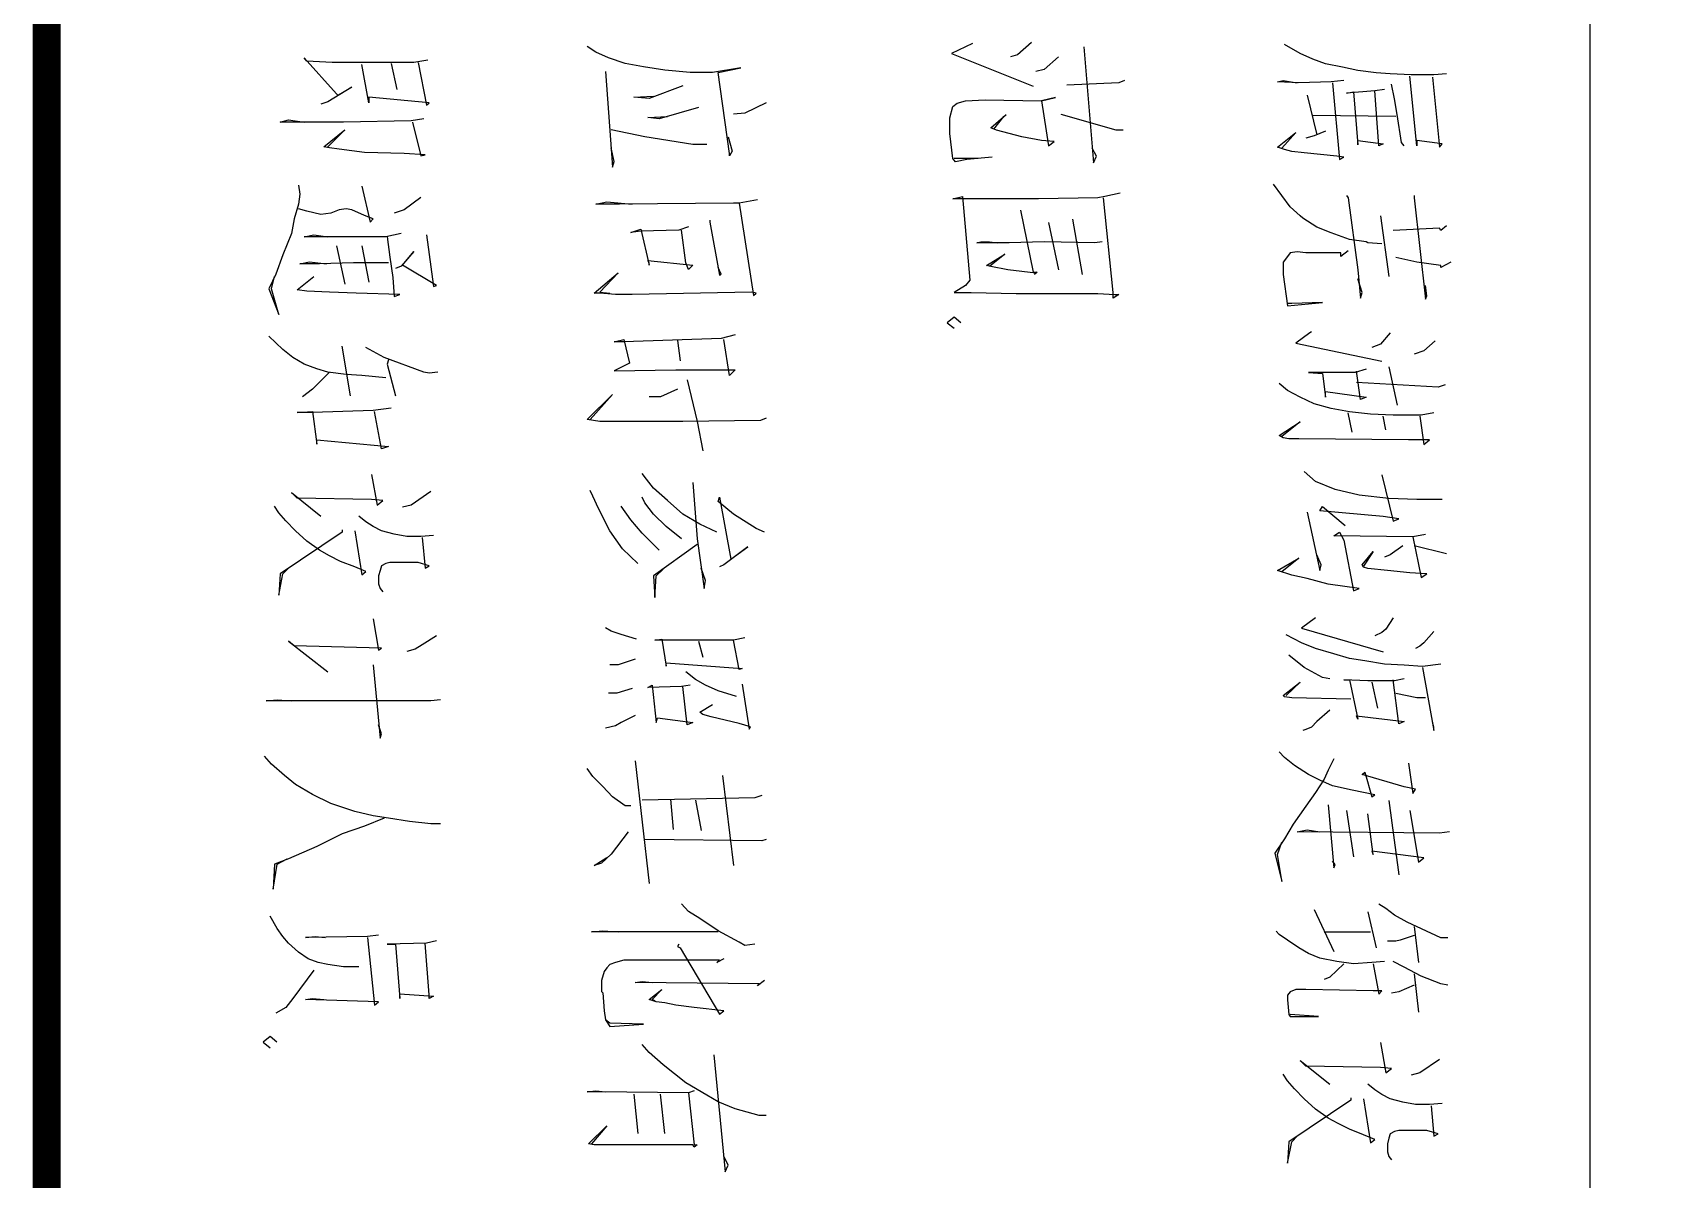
# Model space of a CAD drawing. Extents: x 2506385 to 2810062, y -487803 to -193521.
# Drawn here: x 2746637 to 2749566, y -445943 to -443891 of the extents above; entities that cross this region are included whole.
import ezdxf

# ---------------------------------------------------------------- set-up
doc = ezdxf.new("R2010")
doc.units = 0
doc.header["$LTSCALE"] = 1000
doc.header["$MEASUREMENT"] = 0
doc.layers.add('PUB_TITLE', color=4, linetype='Continuous')

# ---------------------------------------------------------------- blocks, each defined once
blk = doc.blocks.new('EWW')
at = {"layer": 'PUB_TITLE'}
for p, q in [((-165269.8, 286116.5), (-158269.8, 286116.5)), ((-163343.6, 285860), (-163341.6, 285837.4)), ((-163071.4, 285860), (-163063.4, 285850)), ((-163006.9, 285867.6), (-162996.9, 285850)), ((-162787.2, 285857.5), (-162783.2, 285844.9)), ((-162484.9, 285860), (-162499, 285802.1)), ((-161987, 285865.1), (-161985, 285847.4)), ((-161797.5, 285862.6), (-161797.5, 285850)), ((-161712.8, 285862.6), (-161714.9, 285850)), ((-163341.6, 285837.4), (-163341.6, 285797)), ((-163337.5, 285834.8), (-163212.6, 285847.4)), ((-163218.6, 285852.5), (-163224.6, 285807.1)), ((-163212.6, 285847.4), (-163218.6, 285852.5)), ((-163063.4, 285850), (-163067.4, 285847.4)), ((-163067.4, 285847.4), (-163063.4, 285764.3)), ((-163000.9, 285850), (-163006.9, 285807.1)), ((-162996.9, 285850), (-163000.9, 285850)), ((-162865.8, 285839.9), (-162847.7, 285819.7)), ((-162783.2, 285844.9), (-162791.3, 285698.8)), ((-162736.8, 285837.4), (-162732.8, 285814.7)), ((-162688.5, 285829.8), (-162688.5, 285792)), ((-162680.4, 285819.7), (-162688.5, 285829.8)), ((-162581.6, 285852.5), (-162581.6, 285807.1)), ((-162345.8, 285837.4), (-162325.6, 285819.7)), ((-162287.3, 285850), (-162283.3, 285817.2)), ((-162281.3, 285817.2), (-162168.4, 285837.4)), ((-162174.4, 285837.4), (-162184.5, 285834.8)), ((-162168.4, 285837.4), (-162174.4, 285837.4)), ((-161985, 285847.4), (-161987, 285592.9)), ((-161797.5, 285850), (-161825.7, 285789.5)), ((-161714.9, 285850), (-161729, 285814.7)), ((-161579.8, 285847.4), (-161555.6, 285812.2)), ((-161501.2, 285852.5), (-161499.2, 285829.8)), ((-161499.2, 285829.8), (-161499.2, 285804.6)), ((-161497.1, 285832.3), (-161442.7, 285837.4)), ((-161446.8, 285844.9), (-161452.8, 285824.8)), ((-161442.7, 285837.4), (-161446.8, 285844.9)), ((-163341.6, 285797), (-163343.6, 285759.2)), ((-163214.6, 285807.1), (-163339.5, 285794.5)), ((-163224.6, 285807.1), (-163214.6, 285807.1)), ((-163125.9, 285802.1), (-163121.8, 285802.1)), ((-163121.8, 285802.1), (-162940.4, 285822.2)), ((-163006.9, 285807.1), (-163015, 285769.3)), ((-162946.5, 285824.8), (-162964.6, 285822.2)), ((-162940.4, 285822.2), (-162946.5, 285824.8)), ((-162847.7, 285819.7), (-162841.7, 285802.1)), ((-162732.8, 285814.7), (-162732.8, 285764.3)), ((-162730.8, 285812.2), (-162680.4, 285819.7)), ((-162581.6, 285807.1), (-162583.6, 285756.7)), ((-162519.1, 285822.2), (-162515.1, 285799.6)), ((-162515.1, 285799.6), (-162517.1, 285658.5)), ((-162515.1, 285799.6), (-162442.5, 285814.7)), ((-162448.6, 285824.8), (-162450.6, 285794.5)), ((-162442.5, 285814.7), (-162448.6, 285824.8)), ((-162325.6, 285819.7), (-162319.6, 285812.2)), ((-162319.6, 285812.2), (-162315.5, 285804.6)), ((-162283.3, 285817.2), (-162285.3, 285784.4)), ((-162226.9, 285807.1), (-162234.9, 285769.3)), ((-162226.9, 285822.2), (-162226.9, 285807.1)), ((-162109.9, 285792), (-162055.5, 285799.6)), ((-162063.6, 285804.6), (-162067.6, 285784.4)), ((-162055.5, 285799.6), (-162063.6, 285804.6)), ((-162025.3, 285794.5), (-161932.6, 285809.6)), ((-161940.6, 285819.7), (-161952.7, 285726.5)), ((-161932.6, 285809.6), (-161940.6, 285819.7)), ((-161817.7, 285802.1), (-161753.1, 285809.6)), ((-161801.5, 285802.1), (-161793.5, 285776.9)), ((-161729, 285814.7), (-161745.1, 285784.4)), ((-161733, 285802.1), (-161664.5, 285809.6)), ((-161712.8, 285802.1), (-161700.7, 285774.4)), ((-161555.6, 285812.2), (-161551.6, 285797)), ((-161499.2, 285804.6), (-161503.2, 285781.9)), ((-161452.8, 285824.8), (-161452.8, 285807.1)), ((-161452.8, 285807.1), (-161452.8, 285792)), ((-163271, 285771.8), (-163299.2, 285766.8)), ((-163220.6, 285779.4), (-163271, 285771.8)), ((-163267, 285769.3), (-163269, 285620.7)), ((-163214.6, 285784.4), (-163220.6, 285779.4)), ((-162819.5, 285756.7), (-162750.9, 285771.8)), ((-162688.5, 285792), (-162690.5, 285595.5)), ((-162547.4, 285774.4), (-162551.4, 285746.6)), ((-162543.3, 285764.3), (-162547.4, 285774.4)), ((-162499, 285781.9), (-162482.9, 285759.2)), ((-162450.6, 285794.5), (-162454.6, 285754.2)), ((-162285.3, 285784.4), (-162287.3, 285749.2)), ((-162261.1, 285784.4), (-162257.1, 285766.8)), ((-162180.5, 285774.4), (-162259.1, 285764.3)), ((-162194.6, 285698.8), (-162184.5, 285784.4)), ((-162184.5, 285784.4), (-162180.5, 285774.4)), ((-162067.6, 285784.4), (-162089.8, 285708.9)), ((-162043.4, 285756.7), (-161910.4, 285774.4)), ((-161825.7, 285789.5), (-161837.8, 285766.8)), ((-161793.5, 285776.9), (-161791.4, 285769.3)), ((-161791.4, 285769.3), (-161791.4, 285754.2)), ((-161745.1, 285784.4), (-161755.2, 285764.3)), ((-161700.7, 285774.4), (-161698.7, 285761.8)), ((-161503.2, 285781.9), (-161509.2, 285759.2)), ((-161452.8, 285792), (-161452.8, 285774.4)), ((-161452.8, 285774.4), (-161450.8, 285766.8)), ((-163343.6, 285759.2), (-163345.6, 285734.1)), ((-163299.2, 285766.8), (-163325.4, 285761.8)), ((-163315.4, 285749.2), (-163313.3, 285731.5)), ((-163214.6, 285739.1), (-163313.3, 285731.5)), ((-163224.6, 285701.3), (-163218.6, 285746.6)), ((-163218.6, 285746.6), (-163214.6, 285739.1)), ((-163089.6, 285741.6), (-162980.7, 285756.7)), ((-163039.2, 285744.1), (-163041.2, 285718.9)), ((-162880, 285759.2), (-162859.8, 285741.6)), ((-162861.8, 285590.4), (-162829.6, 285744.1)), ((-162859.8, 285741.6), (-162853.7, 285726.5)), ((-162732.8, 285764.3), (-162734.8, 285724)), ((-162706.6, 285751.7), (-162730.8, 285746.6)), ((-162626, 285744.1), (-162543.3, 285764.3)), ((-162583.6, 285756.7), (-162589.7, 285703.8)), ((-162551.4, 285746.6), (-162561.5, 285633.3)), ((-162482.9, 285759.2), (-162478.8, 285749.2)), ((-162454.6, 285754.2), (-162458.7, 285718.9)), ((-162370, 285764.3), (-162349.8, 285751.7)), ((-162351.8, 285600.5), (-162309.5, 285746.6)), ((-162349.8, 285751.7), (-162343.8, 285744.1)), ((-162343.8, 285744.1), (-162337.7, 285731.5)), ((-162287.3, 285749.2), (-162293.4, 285713.9)), ((-162257.1, 285766.8), (-162257.1, 285718.9)), ((-161849.9, 285751.7), (-161858, 285739.1)), ((-161837.8, 285766.8), (-161849.9, 285751.7)), ((-161755.2, 285749.2), (-161753.1, 285726.5)), ((-161751.1, 285729), (-161696.7, 285739.1)), ((-161702.8, 285744.1), (-161702.8, 285729)), ((-161696.7, 285739.1), (-161702.8, 285744.1)), ((-161610, 285741.6), (-161555.6, 285751.7)), ((-161565.7, 285741.6), (-161567.7, 285608.1)), ((-161563.7, 285761.8), (-161565.7, 285741.6)), ((-161555.6, 285751.7), (-161563.7, 285761.8)), ((-161517.3, 285744.1), (-161525.4, 285731.5)), ((-161509.2, 285759.2), (-161517.3, 285744.1)), ((-161450.8, 285766.8), (-161446.8, 285759.2)), ((-161446.8, 285759.2), (-161438.7, 285756.7)), ((-161438.7, 285756.7), (-161428.6, 285754.2)), ((-161428.6, 285754.2), (-161414.5, 285754.2)), ((-161414.5, 285754.2), (-161406.4, 285756.7)), ((-161406.4, 285756.7), (-161400.4, 285761.8)), ((-163345.6, 285734.1), (-163349.6, 285701.3)), ((-163313.3, 285731.5), (-163309.3, 285681.1)), ((-163043.2, 285716.4), (-163047.3, 285686.2)), ((-163041.2, 285718.9), (-163043.2, 285716.4)), ((-162952.5, 285708.9), (-162976.7, 285701.3)), ((-162942.4, 285706.3), (-162952.5, 285708.9)), ((-162815.4, 285716.4), (-162809.4, 285696.3)), ((-162775.1, 285643.3), (-162765.1, 285716.4)), ((-162765.1, 285716.4), (-162761, 285706.3)), ((-162734.8, 285724), (-162738.9, 285686.2)), ((-162488.9, 285729), (-162462.7, 285711.4)), ((-162464.7, 285708.9), (-162488.9, 285729)), ((-162460.7, 285711.4), (-162464.7, 285708.9)), ((-162458.7, 285718.9), (-162460.7, 285711.4)), ((-162293.4, 285713.9), (-162297.4, 285686.2)), ((-162257.1, 285718.9), (-162259.1, 285676.1)), ((-162255.1, 285726.5), (-162208.7, 285736.6)), ((-162093.8, 285713.9), (-162049.5, 285726.5)), ((-162089.8, 285708.9), (-162093.8, 285713.9)), ((-162053.5, 285731.5), (-162061.6, 285691.2)), ((-162049.5, 285726.5), (-162053.5, 285731.5)), ((-161946.7, 285729), (-162019.2, 285718.9)), ((-161952.7, 285726.5), (-161946.7, 285729)), ((-161843.9, 285718.9), (-161779.4, 285734.1)), ((-161807.6, 285724), (-161807.6, 285640.8)), ((-161753.1, 285726.5), (-161751.1, 285693.7)), ((-161702.8, 285729), (-161704.8, 285608.1)), ((-161525.4, 285731.5), (-161535.4, 285718.9)), ((-161509.2, 285711.4), (-161430.6, 285724)), ((-161444.7, 285711.4), (-161454.8, 285686.2)), ((-161436.7, 285731.5), (-161444.7, 285711.4)), ((-161430.6, 285724), (-161436.7, 285731.5)), ((-163349.6, 285701.3), (-163355.7, 285673.6)), ((-163311.3, 285693.7), (-163216.6, 285701.3)), ((-163309.3, 285681.1), (-163311.3, 285693.7)), ((-163216.6, 285701.3), (-163224.6, 285701.3)), ((-163125.9, 285681.1), (-163121.8, 285683.7)), ((-163121.8, 285683.7), (-162992.8, 285701.3)), ((-163047.3, 285686.2), (-163059.4, 285653.4)), ((-163027.1, 285683.7), (-163017, 285671.1)), ((-162992.8, 285701.3), (-162942.4, 285706.3)), ((-162761, 285706.3), (-162811.4, 285698.8)), ((-162809.4, 285696.3), (-162809.4, 285613.1)), ((-162738.9, 285686.2), (-162744.9, 285653.4)), ((-162702.6, 285691.2), (-162736.8, 285683.7)), ((-162589.7, 285703.8), (-162599.8, 285661)), ((-162509.1, 285676.1), (-162418.3, 285693.7)), ((-162422.4, 285703.8), (-162430.4, 285648.4)), ((-162418.3, 285693.7), (-162422.4, 285703.8)), ((-162297.4, 285686.2), (-162305.5, 285658.5)), ((-162259.1, 285686.2), (-162188.6, 285701.3)), ((-162259.1, 285676.1), (-162259.1, 285686.2)), ((-162224.8, 285688.7), (-162226.9, 285582.9)), ((-162188.6, 285701.3), (-162194.6, 285698.8)), ((-162061.6, 285691.2), (-162069.6, 285655.9)), ((-162025.3, 285681.1), (-161942.6, 285693.7)), ((-161751.1, 285693.7), (-161755.2, 285663.5)), ((-161511.3, 285688.7), (-161507.2, 285688.7)), ((-161507.2, 285688.7), (-161432.6, 285577.8)), ((-161454.8, 285686.2), (-161464.9, 285666)), ((-163355.7, 285673.6), (-163361.7, 285643.3)), ((-163331.5, 285676.1), (-163329.5, 285653.4)), ((-163329.5, 285653.4), (-163327.4, 285595.5)), ((-163327.4, 285655.9), (-163190.4, 285668.5)), ((-163196.4, 285663.5), (-163202.5, 285605.5)), ((-163194.4, 285676.1), (-163196.4, 285663.5)), ((-163190.4, 285668.5), (-163194.4, 285676.1)), ((-163059.4, 285653.4), (-163069.4, 285628.2)), ((-163023.1, 285671.1), (-163023.1, 285613.1)), ((-163017, 285671.1), (-163023.1, 285671.1)), ((-162744.9, 285653.4), (-162753, 285623.2)), ((-162599.8, 285661), (-162613.9, 285625.7)), ((-162569.5, 285638.3), (-162535.3, 285678.6)), ((-162523.2, 285668.5), (-162509.1, 285676.1)), ((-162517.1, 285658.5), (-162523.2, 285668.5)), ((-162305.5, 285658.5), (-162315.5, 285625.7)), ((-162261.1, 285650.9), (-162263.1, 285638.3)), ((-162204.7, 285650.9), (-162184.5, 285628.2)), ((-162118, 285658.5), (-162097.8, 285648.4)), ((-162069.6, 285655.9), (-162079.7, 285633.3)), ((-162035.4, 285648.4), (-161922.5, 285658.5)), ((-161928.5, 285661), (-161934.6, 285655.9)), ((-161922.5, 285658.5), (-161928.5, 285661)), ((-161847.9, 285623.2), (-161773.3, 285658.5)), ((-161755.2, 285663.5), (-161761.2, 285633.3)), ((-161751.1, 285676.1), (-161726.9, 285650.9)), ((-161726.9, 285650.9), (-161722.9, 285640.8)), ((-161577.8, 285598), (-161535.4, 285650.9)), ((-161464.9, 285666), (-161475, 285648.4)), ((-163369.8, 285620.7), (-163379.9, 285598)), ((-163361.7, 285643.3), (-163369.8, 285620.7)), ((-163305.3, 285610.6), (-163234.7, 285628.2)), ((-163240.8, 285643.3), (-163232.7, 285623.2)), ((-163232.7, 285623.2), (-163228.7, 285608.1)), ((-163069.4, 285628.2), (-163085.6, 285603)), ((-162934.4, 285638.3), (-162932.4, 285582.9)), ((-162928.3, 285575.3), (-162934.4, 285638.3)), ((-162809.4, 285613.1), (-162807.4, 285638.3)), ((-162807.4, 285638.3), (-162765.1, 285643.3)), ((-162765.1, 285643.3), (-162775.1, 285643.3)), ((-162753, 285623.2), (-162765.1, 285598)), ((-162613.9, 285625.7), (-162632, 285605.5)), ((-162561.5, 285633.3), (-162569.5, 285638.3)), ((-162559.4, 285610.6), (-162454.6, 285633.3)), ((-162464.7, 285635.8), (-162482.9, 285628.2)), ((-162454.6, 285633.3), (-162464.7, 285635.8)), ((-162430.4, 285648.4), (-162440.5, 285610.6)), ((-162370, 285625.7), (-162351.8, 285600.5)), ((-162315.5, 285625.7), (-162325.6, 285600.5)), ((-162263.1, 285638.3), (-162281.3, 285605.5)), ((-162184.5, 285628.2), (-162174.4, 285618.1)), ((-162097.8, 285648.4), (-162081.7, 285640.8)), ((-162079.7, 285633.3), (-162089.8, 285613.1)), ((-162081.7, 285640.8), (-162057.5, 285625.7)), ((-162057.5, 285625.7), (-162033.3, 285608.1)), ((-161991, 285610.6), (-161987, 285633.3)), ((-161761.2, 285633.3), (-161769.3, 285613.1)), ((-161656.4, 285630.7), (-161660.4, 285580.3)), ((-161656.4, 285580.3), (-161656.4, 285630.7)), ((-161491.1, 285625.7), (-161509.2, 285605.5)), ((-161475, 285648.4), (-161491.1, 285625.7)), ((-163379.9, 285598), (-163396, 285570.3)), ((-163331.5, 285567.8), (-163327.4, 285592.9)), ((-163327.4, 285595.5), (-163329.5, 285557.7)), ((-163202.5, 285605.5), (-163204.5, 285582.9)), ((-163089.6, 285598), (-163105.7, 285580.3)), ((-163085.6, 285603), (-163089.6, 285598)), ((-163023.1, 285608.1), (-163025.1, 285592.9)), ((-163025.1, 285592.9), (-163023.1, 285580.3)), ((-163023.1, 285613.1), (-163023.1, 285608.1)), ((-162882, 285618.1), (-162880, 285615.6)), ((-162880, 285615.6), (-162861.8, 285590.4)), ((-162765.1, 285598), (-162777.1, 285575.3)), ((-162720.7, 285598), (-162694.5, 285565.2)), ((-162696.5, 285560.2), (-162720.7, 285598)), ((-162690.5, 285595.5), (-162690.5, 285577.8)), ((-162476.8, 285595.5), (-162452.6, 285565.2)), ((-162454.6, 285557.7), (-162476.8, 285595.5)), ((-162440.5, 285610.6), (-162446.6, 285582.9)), ((-162325.6, 285600.5), (-162339.7, 285572.8)), ((-162281.3, 285605.5), (-162303.4, 285577.8)), ((-162255.1, 285598), (-162230.9, 285572.8)), ((-162230.9, 285567.8), (-162255.1, 285598)), ((-162174.4, 285618.1), (-162170.4, 285608.1)), ((-162170.4, 285608.1), (-162168.4, 285603)), ((-162089.8, 285613.1), (-162105.9, 285587.9)), ((-162033.3, 285608.1), (-162001.1, 285585.4)), ((-161987, 285592.9), (-161991, 285610.6)), ((-161779.4, 285595.5), (-161793.5, 285575.3)), ((-161769.3, 285613.1), (-161779.4, 285595.5)), ((-161704.8, 285608.1), (-161704.8, 285590.4)), ((-161567.7, 285608.1), (-161577.8, 285598)), ((-161509.2, 285605.5), (-161527.4, 285587.9)), ((-161432.6, 285582.9), (-161442.7, 285592.9)), ((-163329.5, 285557.7), (-163331.5, 285567.8)), ((-163238.8, 285590.4), (-163210.5, 285565.2)), ((-163212.6, 285557.7), (-163238.8, 285590.4)), ((-163208.5, 285570.3), (-163212.6, 285557.7)), ((-163204.5, 285582.9), (-163208.5, 285570.3)), ((-163125.9, 285565.2), (-163146, 285550.1)), ((-163105.7, 285580.3), (-163125.9, 285565.2)), ((-163023.1, 285580.3), (-163017, 285575.3)), ((-163017, 285575.3), (-163006.9, 285567.8)), ((-163006.9, 285567.8), (-162984.8, 285567.8)), ((-162984.8, 285567.8), (-162928.3, 285575.3)), ((-162932.4, 285582.9), (-162932.4, 285575.3)), ((-162777.1, 285575.3), (-162789.2, 285560.2)), ((-162692.5, 285567.8), (-162696.5, 285560.2)), ((-162690.5, 285577.8), (-162692.5, 285567.8)), ((-162446.6, 285582.9), (-162454.6, 285557.7)), ((-162228.9, 285570.3), (-162230.9, 285567.8)), ((-162226.9, 285582.9), (-162228.9, 285570.3)), ((-162120, 285570.3), (-162130.1, 285560.2)), ((-162105.9, 285587.9), (-162120, 285570.3)), ((-162001.1, 285585.4), (-161974.9, 285570.3)), ((-161974.9, 285570.3), (-161970.9, 285567.8)), ((-161970.9, 285567.8), (-161948.7, 285552.6)), ((-161946.7, 285557.7), (-161968.8, 285565.2)), ((-161948.7, 285552.6), (-161898.3, 285565.2)), ((-161900.3, 285565.2), (-161946.7, 285557.7)), ((-161898.3, 285565.2), (-161900.3, 285565.2)), ((-161793.5, 285575.3), (-161803.5, 285560.2)), ((-161704.8, 285590.4), (-161700.7, 285580.3)), ((-161700.7, 285580.3), (-161694.7, 285575.3)), ((-161694.7, 285575.3), (-161686.6, 285575.3)), ((-161686.6, 285575.3), (-161660.4, 285577.8)), ((-161660.4, 285577.8), (-161656.4, 285580.3)), ((-161541.5, 285575.3), (-161553.6, 285567.8)), ((-161527.4, 285587.9), (-161541.5, 285575.3)), ((-161394.3, 285575.3), (-161432.6, 285582.9)), ((-161432.6, 285577.8), (-161394.3, 285575.3)), ((-161803.5, 285560.2), (-161809.6, 285555.2)), ((-163331.5, 285283.7), (-163327.4, 285273.7)), ((-163327.4, 285273.7), (-163323.4, 285180.4)), ((-163242.8, 285281.2), (-163242.8, 285268.6)), ((-163129.9, 285276.2), (-163123.9, 285248.5)), ((-162948.5, 285273.7), (-162942.4, 285263.6)), ((-162948.5, 285266.1), (-162948.5, 285273.7)), ((-163242.8, 285268.6), (-163271, 285170.3)), ((-163123.9, 285248.5), (-163121.8, 285235.9)), ((-162952.5, 285263.6), (-163121.8, 285245.9)), ((-163043.2, 285243.4), (-163041.2, 285230.8)), ((-162942.4, 285263.6), (-162952.5, 285263.6)), ((-162950.5, 285235.9), (-162948.5, 285266.1)), ((-163392, 285210.7), (-163184.3, 285228.3)), ((-163196.4, 285233.3), (-163210.5, 285225.8)), ((-163184.3, 285228.3), (-163196.4, 285233.3)), ((-163121.8, 285235.9), (-163119.8, 285130)), ((-163041.2, 285230.8), (-163043.2, 285140.1)), ((-162950.5, 285157.7), (-162950.5, 285235.9)), ((-163083.5, 285190.5), (-162984.8, 285208.1)), ((-163373.8, 285165.3), (-163351.6, 285140.1)), ((-163301.2, 285160.3), (-163295.2, 285135.1)), ((-163295.2, 285135.1), (-163301.2, 285160.3)), ((-163222.6, 285157.7), (-163224.6, 285135.1)), ((-163214.6, 285147.7), (-163222.6, 285157.7)), ((-163077.5, 285147.7), (-162992.8, 285165.3)), ((-162950.5, 285089.7), (-162950.5, 285157.7)), ((-163351.6, 285140.1), (-163347.6, 285125)), ((-163297.2, 285034.3), (-163295.2, 285135.1)), ((-163295.2, 285135.1), (-163214.6, 285147.7)), ((-163224.6, 285135.1), (-163230.7, 285099.8)), ((-163119.8, 285130), (-163119.8, 285051.9)), ((-163043.2, 285140.1), (-163041.2, 285077.1)), ((-162986.8, 285125), (-162992.8, 285074.6)), ((-162988.8, 285127.5), (-162984.8, 285122.5)), ((-162988.8, 285119.9), (-162988.8, 285127.5)), ((-162984.8, 285122.5), (-162986.8, 285125)), ((-163400, 285117.4), (-163377.8, 285092.2)), ((-163379.9, 284973.8), (-163321.4, 285119.9)), ((-163230.7, 285099.8), (-163242.8, 285054.4)), ((-163099.7, 285097.3), (-162988.8, 285119.9)), ((-163377.8, 285092.2), (-163373.8, 285079.6)), ((-163246.8, 285044.4), (-163271, 285072.1)), ((-163267, 285067), (-163244.8, 285049.4)), ((-163041.2, 285077.1), (-163041.2, 285019.2)), ((-163021.1, 285069.6), (-162998.9, 285041.8)), ((-163000.9, 285036.8), (-163021.1, 285069.6)), ((-162992.8, 285074.6), (-162998.9, 285044.4)), ((-162952.5, 285009.1), (-162950.5, 285089.7)), ((-163242.8, 285054.4), (-163246.8, 285044.4)), ((-163194.4, 285046.9), (-163190.4, 285001.5)), ((-163119.8, 285051.9), (-163119.8, 284976.3)), ((-163043.2, 285041.8), (-163041.2, 285057)), ((-163043.2, 285026.7), (-163043.2, 285041.8)), ((-162998.9, 285044.4), (-163000.9, 285036.8)), ((-163398, 285011.6), (-163379.9, 284973.8)), ((-163295.2, 284999), (-163297.2, 285034.3)), ((-163192.4, 285021.7), (-163192.4, 284978.8)), ((-163123.9, 284994), (-162974.7, 285006.6)), ((-163041.2, 285019.2), (-163043.2, 285026.7)), ((-162974.7, 285006.6), (-162964.6, 284999)), ((-162952.5, 284978.8), (-162952.5, 285009.1)), ((-163291.2, 284983.9), (-163295.2, 284999)), ((-163285.1, 284976.3), (-163291.2, 284983.9)), ((-163265, 284971.3), (-163285.1, 284976.3)), ((-163192.4, 284976.3), (-163236.7, 284971.3)), ((-163186.3, 284981.4), (-163192.4, 284976.3)), ((-163190.4, 285001.5), (-163186.3, 284981.4)), ((-163119.8, 284976.3), (-163123.9, 284994)), ((-162964.6, 284999), (-162952.5, 284978.8)), ((-162898.3, 284990.9), (-162908.2, 284978.6)), ((-162908.2, 284978.6), (-162898.3, 284966.2)), ((-162898.3, 284966.2), (-162888.5, 284978.6)), ((-163236.7, 284971.3), (-163265, 284971.3)), ((-163291.6, 284642.1), (-163273.5, 284604.3)), ((-163118.3, 284627), (-163112.2, 284594.2)), ((-162727.2, 284642.1), (-162723.2, 284632)), ((-162723.2, 284632), (-162721.2, 284493.4)), ((-162523.6, 284639.6), (-162529.7, 284624.5)), ((-162052, 284634.5), (-162047.9, 284621.9)), ((-161973.3, 284642.1), (-161971.3, 284634.5)), ((-161971.3, 284634.5), (-161973.3, 284425.4)), ((-161721.4, 284639.6), (-161711.3, 284627)), ((-161715.3, 284629.5), (-161717.3, 284407.8)), ((-161711.3, 284627), (-161715.3, 284629.5)), ((-161479.5, 284629.5), (-161491.6, 284586.7)), ((-161479.5, 284642.1), (-161479.5, 284629.5)), ((-163354.1, 284596.7), (-163346.1, 284546.3)), ((-163346.1, 284556.4), (-163354.1, 284596.7)), ((-163273.5, 284604.3), (-163271.5, 284584.1)), ((-163112.2, 284594.2), (-162946.9, 284619.4)), ((-162951, 284624.5), (-162953, 284616.9)), ((-162953, 284616.9), (-162949, 284402.7)), ((-162946.9, 284619.4), (-162951, 284624.5)), ((-162529.7, 284624.5), (-162555.9, 284584.1)), ((-162497.4, 284609.3), (-162465.2, 284566.5)), ((-162475.3, 284579.1), (-162497.4, 284609.3)), ((-162334.2, 284604.3), (-162330.1, 284584.1)), ((-162289.8, 284463.2), (-162279.7, 284599.3)), ((-162279.7, 284599.3), (-162277.7, 284594.2)), ((-162251.5, 284599.3), (-162170.9, 284611.9)), ((-162174.9, 284614.4), (-162181, 284594.2)), ((-162170.9, 284611.9), (-162174.9, 284614.4)), ((-162047.9, 284621.9), (-162043.9, 284420.4)), ((-161783.9, 284604.3), (-161789.9, 284594.2)), ((-161785.9, 284621.9), (-161783.9, 284604.3)), ((-163200.9, 284576.6), (-163346.1, 284556.4)), ((-163231.2, 284574.1), (-163205, 284581.6)), ((-163205, 284581.6), (-163196.9, 284576.6)), ((-163196.9, 284576.6), (-163200.9, 284576.6)), ((-163112.2, 284594.2), (-163112.2, 284584.1)), ((-163112.2, 284584.1), (-163110.2, 284380)), ((-162876.4, 284586.7), (-162870.3, 284561.5)), ((-162803.8, 284576.6), (-162868.3, 284566.5)), ((-162813.9, 284586.7), (-162803.8, 284576.6)), ((-162813.9, 284480.8), (-162813.9, 284586.7)), ((-162586.1, 284558.9), (-162475.3, 284579.1)), ((-162555.9, 284584.1), (-162578.1, 284556.4)), ((-162465.2, 284566.5), (-162461.1, 284558.9)), ((-162277.7, 284594.2), (-162330.1, 284584.1)), ((-162330.1, 284584.1), (-162330.1, 284511.1)), ((-162229.3, 284589.2), (-162239.4, 284556.4)), ((-162181, 284594.2), (-162193.1, 284543.8)), ((-162088.2, 284564), (-161927, 284584.1)), ((-161789.9, 284594.2), (-161810.1, 284556.4)), ((-161759.7, 284566.5), (-161753.6, 284553.9)), ((-161666.9, 284566.5), (-161673, 284513.6)), ((-161660.9, 284558.9), (-161666.9, 284566.5)), ((-161588.3, 284548.9), (-161378.7, 284569)), ((-161491.6, 284586.7), (-161503.7, 284556.4)), ((-161390.8, 284574.1), (-161406.9, 284566.5)), ((-161378.7, 284569), (-161390.8, 284574.1)), ((-163346.1, 284546.3), (-163346.1, 284506)), ((-163082, 284541.3), (-163078, 284541.3)), ((-163078, 284541.3), (-162983.2, 284558.9)), ((-162985.2, 284561.5), (-162997.3, 284556.4)), ((-162983.2, 284558.9), (-162985.2, 284561.5)), ((-162870.3, 284561.5), (-162864.3, 284387.6)), ((-162578.1, 284556.4), (-162586.1, 284558.9)), ((-162523.6, 284553.9), (-162537.7, 284523.7)), ((-162239.4, 284556.4), (-162249.5, 284533.7)), ((-162201.1, 284523.7), (-162215.2, 284546.3)), ((-162193.1, 284543.8), (-162197.1, 284528.7)), ((-161810.1, 284556.4), (-161832.2, 284523.7)), ((-161808, 284556.4), (-161808, 284329.7)), ((-161779.8, 284488.4), (-161660.9, 284558.9)), ((-161757.7, 284558.9), (-161757.7, 284405.2)), ((-161753.6, 284553.9), (-161757.7, 284558.9)), ((-161503.7, 284556.4), (-161515.8, 284536.3)), ((-163283.6, 284521.2), (-163263.4, 284450.6)), ((-163217.1, 284511.1), (-163231.2, 284425.4)), ((-163217.1, 284536.3), (-163217.1, 284511.1)), ((-163009.4, 284430.4), (-163001.4, 284511.1)), ((-163001.4, 284511.1), (-162993.3, 284503.5)), ((-162795.8, 284501), (-162721.2, 284518.6)), ((-162721.2, 284518.6), (-162668.8, 284528.7)), ((-162612.3, 284511.1), (-162511.5, 284518.6)), ((-162537.7, 284523.7), (-162555.9, 284493.4)), ((-162511.5, 284518.6), (-162422.8, 284531.2)), ((-162501.5, 284518.6), (-162445, 284440.5)), ((-162437, 284533.7), (-162459.1, 284526.2)), ((-162422.8, 284531.2), (-162437, 284533.7)), ((-162330.1, 284511.1), (-162330.1, 284443)), ((-162328.1, 284521.2), (-162299.9, 284528.7)), ((-162259.6, 284516.1), (-162273.7, 284498.5)), ((-162249.5, 284533.7), (-162259.6, 284516.1)), ((-162197.1, 284528.7), (-162201.1, 284523.7)), ((-162191, 284448.1), (-162183, 284511.1)), ((-162183, 284511.1), (-162178.9, 284501)), ((-162043.9, 284516.1), (-161989.5, 284526.2)), ((-161832.2, 284523.7), (-161844.3, 284503.5)), ((-161673, 284513.6), (-161677, 284480.8)), ((-161515.8, 284536.3), (-161537.9, 284498.5)), ((-161523.8, 284513.6), (-161519.8, 284503.5)), ((-161519.8, 284503.5), (-161427.1, 284513.6)), ((-161427.1, 284518.6), (-161423, 284513.6)), ((-161427.1, 284513.6), (-161427.1, 284518.6)), ((-161423, 284513.6), (-161427.1, 284511.1)), ((-161427.1, 284511.1), (-161427.1, 284334.7)), ((-163346.1, 284506), (-163350.1, 284460.7)), ((-163321.9, 284493.4), (-163299.7, 284433)), ((-163069.9, 284503.5), (-163063.9, 284485.9)), ((-163005.4, 284498.5), (-163063.9, 284490.9)), ((-163063.9, 284485.9), (-163061.8, 284417.8)), ((-162993.3, 284503.5), (-163005.4, 284498.5)), ((-162866.3, 284483.4), (-162830, 284488.4)), ((-162811.9, 284370), (-162813.9, 284480.8)), ((-162779.6, 284483.4), (-162765.5, 284453.1)), ((-162721.2, 284493.4), (-162721.2, 284407.8)), ((-162555.9, 284493.4), (-162580.1, 284465.7)), ((-162511.5, 284490.9), (-162533.7, 284463.2)), ((-162249.5, 284506), (-162247.5, 284490.9)), ((-162178.9, 284501), (-162247.5, 284493.4)), ((-162247.5, 284490.9), (-162245.5, 284430.4)), ((-161844.3, 284503.5), (-161858.4, 284490.9)), ((-161785.9, 284485.9), (-161781.8, 284483.4)), ((-161781.8, 284483.4), (-161779.8, 284488.4)), ((-161677, 284480.8), (-161681.1, 284460.7)), ((-161537.9, 284498.5), (-161570.2, 284458.2)), ((-161519.8, 284503.5), (-161521.8, 284337.2)), ((-163350.1, 284460.7), (-163356.1, 284422.9)), ((-163265.4, 284430.4), (-163267.4, 284465.7)), ((-163263.4, 284450.6), (-163265.4, 284430.4)), ((-162765.5, 284453.1), (-162765.5, 284433)), ((-162580.1, 284465.7), (-162602.3, 284440.5)), ((-162533.7, 284463.2), (-162555.9, 284440.5)), ((-162491.4, 284450.6), (-162521.6, 284420.4)), ((-162445, 284445.6), (-162457.1, 284458.2)), ((-162332.1, 284455.6), (-162283.8, 284463.2)), ((-162330.1, 284443), (-162332.1, 284455.6)), ((-162283.8, 284463.2), (-162289.8, 284463.2)), ((-162045.9, 284470.8), (-161991.5, 284475.8)), ((-161705.2, 284455.6), (-161687.1, 284438)), ((-161687.1, 284433), (-161705.2, 284455.6)), ((-161681.1, 284460.7), (-161683.1, 284445.6)), ((-161570.2, 284458.2), (-161592.4, 284433)), ((-161447.2, 284460.7), (-161517.8, 284453.1)), ((-163356.1, 284422.9), (-163362.2, 284390.1)), ((-163301.7, 284405.2), (-163303.7, 284440.5)), ((-163299.7, 284433), (-163301.7, 284405.2)), ((-163231.2, 284425.4), (-163243.3, 284364.9)), ((-163065.9, 284417.8), (-163001.4, 284433)), ((-163005.4, 284433), (-163009.4, 284430.4)), ((-163001.4, 284433), (-163005.4, 284433)), ((-162618.4, 284427.9), (-162628.5, 284420.4)), ((-162602.3, 284440.5), (-162618.4, 284427.9)), ((-162576, 284425.4), (-162586.1, 284420.4)), ((-162555.9, 284440.5), (-162576, 284425.4)), ((-162521.6, 284420.4), (-162545.8, 284400.2)), ((-162406.7, 284443), (-162445, 284445.6)), ((-162445, 284440.5), (-162406.7, 284443)), ((-162249.5, 284438), (-162183, 284445.6)), ((-162245.5, 284430.4), (-162249.5, 284438)), ((-162183, 284445.6), (-162191, 284448.1)), ((-162114.4, 284407.8), (-161894.7, 284433)), ((-161719.4, 284420.4), (-161717.3, 284438)), ((-161717.3, 284407.8), (-161719.4, 284420.4)), ((-161683.1, 284445.6), (-161687.1, 284433)), ((-161687.1, 284438), (-161685.1, 284443)), ((-161642.8, 284422.9), (-161644.8, 284362.4)), ((-161638.7, 284362.4), (-161642.8, 284422.9)), ((-161592.4, 284433), (-161606.5, 284420.4)), ((-163114.3, 284357.4), (-163110.2, 284402.7)), ((-163059.8, 284400.2), (-163065.9, 284417.8)), ((-163061.8, 284417.8), (-163059.8, 284400.2)), ((-162949, 284402.7), (-162949, 284395.2)), ((-162949, 284395.2), (-162949, 284372.5)), ((-162868.3, 284387.6), (-162826, 284397.7)), ((-162826, 284397.7), (-162811.9, 284370)), ((-162721.2, 284407.8), (-162721.2, 284344.8)), ((-162545.8, 284400.2), (-162570, 284382.6)), ((-162467.2, 284412.8), (-162493.4, 284385.1)), ((-162332.1, 284410.3), (-162340.2, 284382.6)), ((-162295.9, 284407.8), (-162285.8, 284377.5)), ((-162243.4, 284402.7), (-162235.4, 284375)), ((-162195.1, 284407.8), (-162183, 284382.6)), ((-162033.8, 284400.2), (-162033.8, 284390.1)), ((-161987.4, 284395.2), (-161947.1, 284364.9)), ((-161757.7, 284405.2), (-161757.7, 284387.6)), ((-161517.8, 284405.2), (-161447.2, 284412.8)), ((-163362.2, 284390.1), (-163372.3, 284359.9)), ((-163348.1, 284354.9), (-163176.7, 284367.5)), ((-163186.8, 284370), (-163211, 284364.9)), ((-163176.7, 284367.5), (-163186.8, 284370)), ((-163110.2, 284380), (-163110.2, 284337.2)), ((-162987.3, 284377.5), (-162953, 284344.8)), ((-162951, 284334.7), (-162987.3, 284377.5)), ((-162953, 284344.8), (-162951, 284362.4)), ((-162949, 284372.5), (-162951, 284344.8)), ((-162864.3, 284370), (-162868.3, 284387.6)), ((-162864.3, 284387.6), (-162864.3, 284370)), ((-162769.6, 284367.5), (-162725.2, 284327.1)), ((-162725.2, 284322.1), (-162769.6, 284367.5)), ((-162525.7, 284362.4), (-162566, 284342.3)), ((-162493.4, 284385.1), (-162525.7, 284362.4)), ((-162346.3, 284364.9), (-162352.3, 284354.9)), ((-162340.2, 284382.6), (-162346.3, 284364.9)), ((-162285.8, 284377.5), (-162285.8, 284362.4)), ((-162235.4, 284375), (-162235.4, 284359.9)), ((-162183, 284382.6), (-162176.9, 284372.5)), ((-162176.9, 284372.5), (-162172.9, 284354.9)), ((-162049.9, 284367.5), (-162068.1, 284349.8)), ((-162033.8, 284390.1), (-162049.9, 284367.5)), ((-161947.1, 284364.9), (-161931, 284347.3)), ((-161810.1, 284349.8), (-161808, 284377.5)), ((-161757.7, 284387.6), (-161753.6, 284372.5)), ((-161753.6, 284372.5), (-161749.6, 284362.4)), ((-161749.6, 284362.4), (-161743.5, 284357.4)), ((-161644.8, 284362.4), (-161650.8, 284354.9)), ((-161650.8, 284354.9), (-161638.7, 284362.4)), ((-163382.3, 284337.2), (-163392.4, 284322.1)), ((-163372.3, 284359.9), (-163382.3, 284337.2)), ((-163110.2, 284337.2), (-163114.3, 284357.4)), ((-162951, 284344.8), (-162951, 284334.7)), ((-162721.2, 284344.8), (-162725.2, 284322.1)), ((-162588.1, 284332.2), (-162598.2, 284327.1)), ((-162566, 284342.3), (-162588.1, 284332.2)), ((-162086.2, 284332.2), (-162100.3, 284322.1)), ((-162068.1, 284349.8), (-162086.2, 284332.2)), ((-161927, 284334.7), (-161941.1, 284357.4)), ((-161931, 284347.3), (-161927, 284334.7)), ((-161808, 284329.7), (-161810.1, 284349.8)), ((-161743.5, 284357.4), (-161737.5, 284352.3)), ((-161737.5, 284352.3), (-161721.4, 284347.3)), ((-161721.4, 284347.3), (-161701.2, 284347.3)), ((-161701.2, 284347.3), (-161699.2, 284349.8)), ((-161699.2, 284349.8), (-161666.9, 284352.3)), ((-161666.9, 284352.3), (-161650.8, 284354.9)), ((-161523.8, 284337.2), (-161521.8, 284354.9)), ((-161521.8, 284322.1), (-161523.8, 284337.2)), ((-161521.8, 284337.2), (-161521.8, 284322.1)), ((-161461.3, 284357.4), (-161429.1, 284329.7)), ((-161429.1, 284324.6), (-161461.3, 284357.4)), ((-161427.1, 284334.7), (-161429.1, 284324.6)), ((-163291.6, 284039.4), (-163301.7, 283931.1)), ((-163287.6, 284034.4), (-163291.6, 284039.4)), ((-163055.8, 284034.4), (-162963.1, 284047)), ((-162965.1, 284052), (-163001.4, 283991.5)), ((-162963.1, 284047), (-162965.1, 284052)), ((-162809.9, 284054.5), (-162807.9, 284039.4)), ((-162807.9, 284039.4), (-162809.9, 284029.3)), ((-162596.2, 284041.9), (-162572, 284006.7)), ((-162517.6, 284047), (-162515.6, 284024.3)), ((-162463.2, 284039.4), (-162469.2, 284019.3)), ((-162459.1, 284031.9), (-162463.2, 284039.4)), ((-162338.2, 284052), (-162322.1, 284026.8)), ((-162223.3, 284059.6), (-162221.3, 284041.9)), ((-162221.3, 284041.9), (-162221.3, 283747.1)), ((-162001.6, 284041.9), (-162005.6, 284004.1)), ((-162001.6, 284059.6), (-162001.6, 284041.9)), ((-161791.9, 284052), (-161787.9, 284034.4)), ((-161695.2, 284039.4), (-161787.9, 284031.9)), ((-161697.2, 283986.5), (-161693.1, 284047)), ((-161689.1, 284039.4), (-161695.2, 284039.4)), ((-161693.1, 284047), (-161689.1, 284039.4)), ((-163368.2, 284036.9), (-163364.2, 284011.7)), ((-163364.2, 284019.3), (-163287.6, 284034.4)), ((-163364.2, 284011.7), (-163364.2, 283936.1)), ((-163263.4, 284029.3), (-163259.4, 284006.7)), ((-163257.4, 284009.2), (-163196.9, 284024.3)), ((-163198.9, 284031.9), (-163200.9, 283994.1)), ((-163196.9, 284024.3), (-163198.9, 284031.9)), ((-163122.3, 284024.3), (-163100.1, 283994.1)), ((-163025.6, 284011.7), (-162999.4, 283989)), ((-163001.4, 283991.5), (-163025.6, 284011.7)), ((-162809.9, 284029.3), (-162836.1, 283958.8)), ((-162515.6, 284024.3), (-162515.6, 283999.1)), ((-162513.6, 284026.8), (-162459.1, 284031.9)), ((-162469.2, 284019.3), (-162469.2, 284001.6)), ((-162322.1, 284026.8), (-162314, 284014.2)), ((-162314, 284014.2), (-162310, 283999.1)), ((-161787.9, 284034.4), (-161785.9, 283963.8)), ((-163362.2, 283971.4), (-163315.8, 283981.5)), ((-163259.4, 284006.7), (-163257.4, 283885.7)), ((-163200.9, 283994.1), (-163202.9, 283923.5)), ((-163100.1, 283994.1), (-163094.1, 283976.4)), ((-163057.8, 283989), (-163051.8, 283961.3)), ((-162999.4, 283989), (-162995.3, 283978.9)), ((-162949, 283986.5), (-162951, 283908.4)), ((-162944.9, 283976.4), (-162949, 283986.5)), ((-162572, 284006.7), (-162568, 283991.5)), ((-162515.6, 283999.1), (-162519.6, 283976.4)), ((-162469.2, 284001.6), (-162469.2, 283986.5)), ((-162469.2, 283986.5), (-162469.2, 283968.9)), ((-162005.6, 284004.1), (-162011.6, 283966.3)), ((-161785.9, 283978.9), (-161689.1, 283986.5)), ((-161689.1, 283986.5), (-161697.2, 283986.5)), ((-163051.8, 283963.8), (-163015.5, 283968.9)), ((-163051.8, 283961.3), (-163051.8, 283847.9)), ((-163015.5, 283968.9), (-162979.2, 283973.9)), ((-163005.4, 283966.3), (-163005.4, 283903.4)), ((-162979.2, 283973.9), (-162944.9, 283976.4)), ((-162836.1, 283958.8), (-162854.2, 283926)), ((-162832, 283966.3), (-162824, 283963.8)), ((-162824, 283963.8), (-162767.5, 283978.9)), ((-162799.8, 283961.3), (-162803.8, 283918.5)), ((-162745.4, 283971.4), (-162741.3, 283938.6)), ((-162672.8, 283953.7), (-162739.3, 283941.2)), ((-162688.9, 283837.8), (-162676.8, 283966.3)), ((-162676.8, 283966.3), (-162672.8, 283953.7)), ((-162580.1, 283956.3), (-162582.1, 283936.1)), ((-162572, 283946.2), (-162580.1, 283956.3)), ((-162525.7, 283953.7), (-162533.7, 283938.6)), ((-162519.6, 283976.4), (-162525.7, 283953.7)), ((-162469.2, 283968.9), (-162467.2, 283961.3)), ((-162467.2, 283961.3), (-162463.2, 283953.7)), ((-162463.2, 283953.7), (-162455.1, 283951.2)), ((-162455.1, 283951.2), (-162445, 283948.7)), ((-162430.9, 283948.7), (-162422.8, 283951.2)), ((-162422.8, 283951.2), (-162416.8, 283956.3)), ((-162316, 283953.7), (-162320, 283797.5)), ((-162312, 283948.7), (-162316, 283953.7)), ((-162285.8, 283938.6), (-162154.8, 283951.2)), ((-162162.8, 283953.7), (-162178.9, 283948.7)), ((-162154.8, 283951.2), (-162162.8, 283953.7)), ((-162011.6, 283966.3), (-162015.7, 283938.6)), ((-162011.6, 283958.8), (-161997.5, 283923.5)), ((-161785.9, 283963.8), (-161785.9, 283978.9)), ((-163364.2, 283936.1), (-163364.2, 283873.1)), ((-163291.6, 283931.1), (-163360.2, 283918.5)), ((-163301.7, 283931.1), (-163291.6, 283931.1)), ((-163202.9, 283923.5), (-163209, 283878.2)), ((-163142.5, 283918.5), (-163078, 283933.6)), ((-163090.1, 283923.5), (-163100.1, 283900.8)), ((-163084, 283938.6), (-163090.1, 283923.5)), ((-163078, 283933.6), (-163084, 283938.6)), ((-163035.6, 283918.5), (-162971.1, 283931.1)), ((-162741.3, 283938.6), (-162737.3, 283830.3)), ((-162626.4, 283936.1), (-162572, 283946.2)), ((-162582.1, 283936.1), (-162584.1, 283802.6)), ((-162541.8, 283926), (-162551.9, 283913.4)), ((-162533.7, 283938.6), (-162541.8, 283926)), ((-162453.1, 283926), (-162461.1, 283905.9)), ((-162447, 283918.5), (-162453.1, 283926)), ((-162445, 283948.7), (-162430.9, 283948.7)), ((-162368.4, 283938.6), (-162312, 283948.7)), ((-162015.7, 283938.6), (-162023.7, 283905.9)), ((-161997.5, 283923.5), (-161983.4, 283883.2)), ((-161802, 283948.7), (-161800, 283928.6)), ((-161800, 283928.6), (-161798, 283817.7)), ((-161798, 283928.6), (-161677, 283941.2)), ((-161683.1, 283948.7), (-161687.1, 283817.7)), ((-161677, 283941.2), (-161683.1, 283948.7)), ((-163319.9, 283900.8), (-163293.7, 283858)), ((-163305.7, 283875.6), (-163319.9, 283900.8)), ((-163100.1, 283900.8), (-163102.2, 283890.8)), ((-163005.4, 283903.4), (-163003.4, 283842.9)), ((-162951, 283908.4), (-162953, 283860.5)), ((-162767.5, 283898.3), (-162856.2, 283883.2)), ((-162803.8, 283918.5), (-162805.8, 283890.8)), ((-162525.7, 283905.9), (-162447, 283918.5)), ((-162461.1, 283905.9), (-162471.2, 283880.7)), ((-162023.7, 283905.9), (-162037.8, 283863)), ((-161745.6, 283913.4), (-161745.6, 283885.7)), ((-163372.3, 283815.2), (-163307.8, 283873.1)), ((-163364.2, 283865.6), (-163366.2, 283820.2)), ((-163364.2, 283873.1), (-163364.2, 283865.6)), ((-163307.8, 283873.1), (-163305.7, 283875.6)), ((-163257.4, 283885.7), (-163257.4, 283878.2)), ((-163257.4, 283878.2), (-163257.4, 283772.3)), ((-163243.3, 283888.2), (-163213, 283858)), ((-163213, 283850.4), (-163243.3, 283888.2)), ((-163209, 283878.2), (-163211, 283860.5)), ((-163102.2, 283890.8), (-163100.1, 283878.2)), ((-163100.1, 283878.2), (-163094.1, 283863)), ((-163035.6, 283873.1), (-162967.1, 283888.2)), ((-162805.8, 283890.8), (-162809.9, 283858)), ((-162527.7, 283883.2), (-162523.6, 283883.2)), ((-162523.6, 283883.2), (-162449.1, 283772.3)), ((-162471.2, 283880.7), (-162481.3, 283860.5)), ((-161983.4, 283883.2), (-161961.2, 283837.8)), ((-161745.6, 283885.7), (-161749.6, 283858)), ((-163293.7, 283858), (-163289.6, 283845.4)), ((-163211, 283860.5), (-163213, 283850.4)), ((-163092.1, 283845.4), (-163098.1, 283820.2)), ((-163094.1, 283863), (-163092.1, 283845.4)), ((-163055.8, 283832.8), (-163051.8, 283858)), ((-163051.8, 283847.9), (-163051.8, 283815.2)), ((-163007.4, 283825.2), (-163003.4, 283855.5)), ((-163003.4, 283842.9), (-163003.4, 283840.4)), ((-163003.4, 283840.4), (-163003.4, 283807.6)), ((-162953, 283860.5), (-162955, 283820.2)), ((-162815.9, 283837.8), (-162824, 283815.2)), ((-162809.9, 283858), (-162815.9, 283837.8)), ((-162809.9, 283860.5), (-162779.6, 283830.3)), ((-162739.3, 283830.3), (-162680.9, 283837.8)), ((-162680.9, 283837.8), (-162688.9, 283837.8)), ((-162594.2, 283792.5), (-162551.9, 283845.4)), ((-162491.4, 283842.9), (-162507.5, 283820.2)), ((-162481.3, 283860.5), (-162491.4, 283842.9)), ((-162328.1, 283787.5), (-162273.7, 283858)), ((-162037.8, 283863), (-162054, 283830.3)), ((-161961.2, 283837.8), (-161939.1, 283787.5)), ((-161800, 283835.3), (-161798, 283853)), ((-161798, 283817.7), (-161800, 283835.3)), ((-161753.6, 283840.4), (-161759.7, 283822.7)), ((-161749.6, 283858), (-161753.6, 283840.4)), ((-161689.1, 283830.3), (-161687.1, 283850.4)), ((-163366.2, 283820.2), (-163372.3, 283815.2)), ((-163261.4, 283787.5), (-163257.4, 283815.2)), ((-163144.5, 283805.1), (-163128.4, 283807.6)), ((-163128.4, 283807.6), (-163110.2, 283805.1)), ((-163110.2, 283805.1), (-163084, 283797.5)), ((-163098.1, 283820.2), (-163102.2, 283805.1)), ((-163051.8, 283815.2), (-163055.8, 283832.8)), ((-163003.4, 283807.6), (-163007.4, 283825.2)), ((-162957, 283802.6), (-162981.2, 283832.8)), ((-162955, 283820.2), (-162957, 283802.6)), ((-162824, 283815.2), (-162836.1, 283795)), ((-162779.6, 283830.3), (-162765.5, 283812.6)), ((-162737.3, 283802.6), (-162739.3, 283830.3)), ((-162737.3, 283830.3), (-162737.3, 283802.6)), ((-162507.5, 283820.2), (-162525.7, 283800)), ((-162054, 283830.3), (-162072.1, 283800)), ((-161771.8, 283805.1), (-161787.9, 283787.5)), ((-161759.7, 283822.7), (-161771.8, 283805.1)), ((-161739.5, 283832.8), (-161689.1, 283795)), ((-161687.1, 283817.7), (-161689.1, 283830.3)), ((-163257.4, 283772.3), (-163261.4, 283787.5)), ((-163084, 283797.5), (-163057.8, 283792.5)), ((-163057.8, 283792.5), (-163019.5, 283777.4)), ((-163019.5, 283777.4), (-162985.2, 283764.8)), ((-162850.2, 283777.4), (-162862.3, 283764.8)), ((-162836.1, 283795), (-162850.2, 283777.4)), ((-162584.1, 283802.6), (-162594.2, 283792.5)), ((-162543.8, 283782.4), (-162557.9, 283769.8)), ((-162525.7, 283800), (-162543.8, 283782.4)), ((-162449.1, 283777.4), (-162459.1, 283787.5)), ((-162410.8, 283769.8), (-162449.1, 283777.4)), ((-162320, 283797.5), (-162328.1, 283787.5)), ((-162223.3, 283767.3), (-162221.3, 283792.5)), ((-162088.2, 283779.9), (-162108.4, 283757.2)), ((-162072.1, 283800), (-162088.2, 283779.9)), ((-161939.1, 283787.5), (-161929, 283762.3)), ((-161929, 283767.3), (-161939.1, 283784.9)), ((-161800, 283777.4), (-161814.1, 283767.3)), ((-161787.9, 283787.5), (-161800, 283777.4)), ((-161689.1, 283795), (-161673, 283782.4)), ((-161673, 283782.4), (-161662.9, 283764.8)), ((-162985.2, 283764.8), (-162959, 283752.2)), ((-162959, 283757.2), (-162981.2, 283762.3)), ((-162912.7, 283769.8), (-162959, 283757.2)), ((-162959, 283752.2), (-162912.7, 283769.8)), ((-162862.3, 283764.8), (-162874.4, 283752.2)), ((-162557.9, 283769.8), (-162570, 283762.3)), ((-162449.1, 283772.3), (-162410.8, 283769.8)), ((-162221.3, 283747.1), (-162223.3, 283767.3)), ((-162108.4, 283757.2), (-162122.5, 283744.6)), ((-161884.6, 283759.7), (-161929, 283767.3)), ((-161929, 283762.3), (-161884.6, 283759.7)), ((-161814.1, 283767.3), (-161836.3, 283754.7)), ((-161610.7, 283766.7), (-161620.6, 283754.4)), ((-161620.6, 283754.4), (-161610.7, 283742.1)), ((-161610.7, 283742.1), (-161600.9, 283754.4))]:
    blk.add_line(p, q, dxfattribs=at)
at = {"layer": 'PUB_TITLE', "const_width": 50}
blk.add_lwpolyline([(-158269.8, 283354.6), (-158269.8, 293572.1), (-165269.8, 293572.1), (-165269.8, 283354.6)], close=True, dxfattribs=at)

msp = doc.modelspace()

# ---------------------------------------------------------------- block references
at = {"rotation": 270}
msp.add_blockref('EWW', (2463307.1, -607308.5), dxfattribs=at)

doc.saveas('drawing.dxf')
